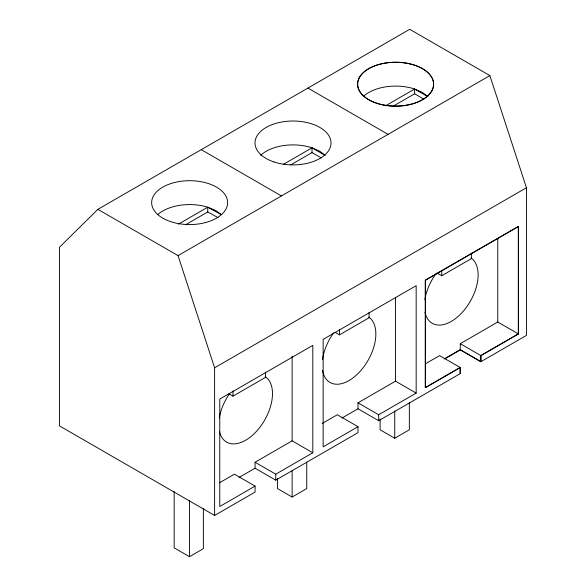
<?xml version="1.0" encoding="UTF-8"?>
<svg xmlns="http://www.w3.org/2000/svg" width="586" height="586" viewBox="0 0 586 586"><rect width="100%" height="100%" fill="white"/><g stroke="black" fill="none" stroke-linecap="round" stroke-linejoin="round"><path stroke-width="0.88" d="M436.592 273.157L434.526 275.772A38.009 21.946 -60 0 0 424.872 299.717M444.957 358.764L460.266 349.923L480.784 361.767L526.44 335.412L526.44 187.747L489.874 75.579L409.717 29.3L97.877 209.341L59.56 247.175L59.56 425.927L214.608 515.446L255.064 492.086L255.064 486.116L234.393 474.184L219.494 482.783M178.408 224.145L207.737 207.217L215.773 210.572L221.332 214.527M283.69 164.183L312.008 147.826L319.883 151.313L324.578 154.851M385.507 105.832L414.617 89.028L422.484 92.515L427.853 96.551M185.542 224.797L207.737 211.986L218.058 217.626M290.773 164.864L312.008 152.602L321.289 157.956M392.591 106.52L414.617 93.797L423.89 99.151M97.877 209.341L178.041 255.621L489.874 75.579M214.608 515.446L214.608 367.781L526.44 187.747M228.862 393.755L233.001 396.143L265.509 377.369L265.509 372.169M335.346 332.467L339.477 334.855L369.107 317.751L369.107 312.309M437.617 273.332L441.756 275.72L471.378 258.616L471.378 253.174M322.271 423.444L337.324 414.756L357.995 426.696L357.995 432.658L275.742 480.154L255.064 468.214L255.064 462.244L292.128 440.848L312.807 452.78L312.807 345.359L219.772 399.073L219.772 506.494L255.064 486.116M480.784 361.767L480.784 355.534L518.288 333.881L518.288 226.46L425.26 280.167L425.26 387.588L460.113 367.466L460.113 373.707L378.666 420.726L357.995 408.794L357.995 402.824L395.499 381.171L416.17 393.103L416.17 285.682L323.142 339.397L323.142 446.818L357.995 426.696M425.333 363.855L439.595 355.621L460.266 367.554L460.266 373.524M518.442 333.969L480.945 355.621L480.945 361.591L460.266 349.652L460.266 343.682L497.77 322.036L518.442 333.969L518.442 226.548L425.414 280.255L425.414 387.676L460.266 367.554M444.188 358.94L460.266 349.652M238.985 477.495L255.064 468.214M341.916 418.074L357.995 408.794M255.064 462.244L275.742 474.184L312.807 452.78M357.995 402.824L378.666 414.756L416.17 393.103M277.515 478.579L277.515 488.592L292.128 497.031L306.749 488.592L306.749 462.193M174.167 491.42L174.167 547.859L189.476 556.7L203.364 548.679L203.364 508.626M380.116 418.865L380.116 429.787L394.737 438.225L409.35 429.787L409.35 402.479M157.92 214.425A38.009 21.946 0 0 1 207.737 207.217L221.23 214.586M363.261 96.514A38.009 21.946 0 0 1 414.617 89.028L427.758 96.609M307.906 88.076L388.064 134.362M260.653 155.319A38.009 21.946 0 0 1 312.008 147.826L325.149 155.415M201.247 149.657L281.405 195.936M460.266 343.682L480.945 355.621M178.041 255.621L214.608 367.781M497.77 238.282L497.77 322.036M441.756 270.271L441.756 275.72M414.617 89.028L414.617 93.797M395.499 297.417L395.499 381.171M394.737 410.918L394.737 438.225M378.666 414.756L378.666 420.726M339.477 329.413L339.477 334.855M312.008 147.826L312.008 152.602M292.128 356.185L292.128 440.848M292.128 470.631L292.128 497.031M275.742 474.184L275.742 480.154M233.001 390.943L233.001 396.143M207.737 207.217L207.737 211.986M189.476 500.261L189.476 556.7M265.158 376.63A38.009 21.946 -60 0 1 258.272 429.289A38.009 21.946 -60 0 1 219.413 431.237M219.318 418.001A38.009 21.946 -60 0 1 229.675 393.44M368.711 317.077A38.009 21.946 -60 0 1 360.998 370.359A38.009 21.946 -60 0 1 322.542 370.381M322.476 359.731A38.009 21.946 -60 0 1 333.793 332.709M470.99 257.943A38.009 21.946 -60 0 1 463.665 310.763A38.009 21.946 -60 0 1 424.989 312.14M163.516 218.571A38.009 21.946 0 0 0 226.606 207.737A38.009 21.946 0 0 0 178.803 181.609A38.009 21.946 0 0 0 163.516 218.571M274.006 161.963A38.009 21.946 0 0 0 331.017 142.962A38.009 21.946 0 0 0 274.006 123.954A38.009 21.946 0 0 0 274.006 161.963M376.608 103.246A38.009 21.946 0 0 0 433.618 84.238A38.009 21.946 0 0 0 376.608 65.236A38.009 21.946 0 0 0 376.608 103.158A38.009 21.946 0 0 0 433.618 84.157A38.009 21.946 0 0 0 376.608 65.156A38.009 21.946 0 0 0 376.608 103.246"/></g></svg>
